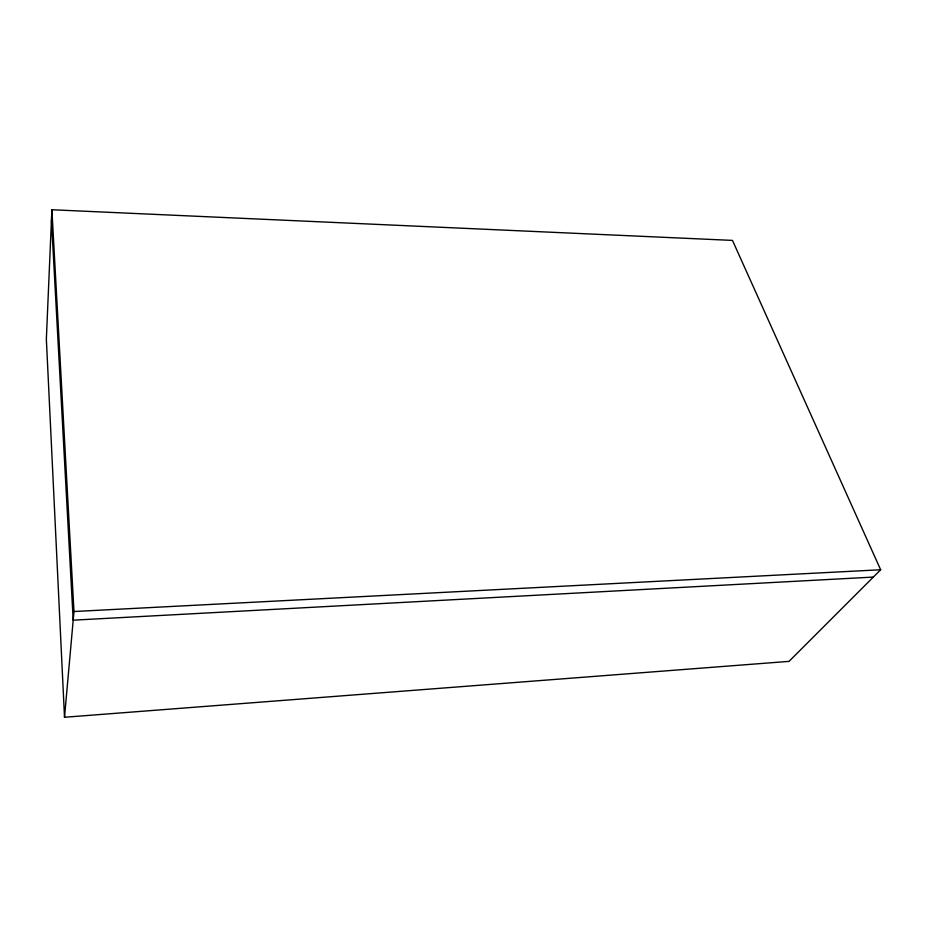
<?xml version="1.0" encoding="UTF-8"?>
<svg xmlns="http://www.w3.org/2000/svg" width="927" height="927" viewBox="0 0 927 927"><rect width="100%" height="100%" fill="white"/><g stroke="black" fill="none" stroke-linecap="round" stroke-linejoin="round"><path stroke-width="1.39" d="M51.889 209.745L46.35 339.131L64.508 717.255L789.039 661.368L880.65 569.757L732.481 240.406L51.889 209.745L73.975 611.519L64.508 717.255M873.327 577.081L73.198 620.175L51.448 220.093M73.975 611.519L880.65 569.757"/></g></svg>
